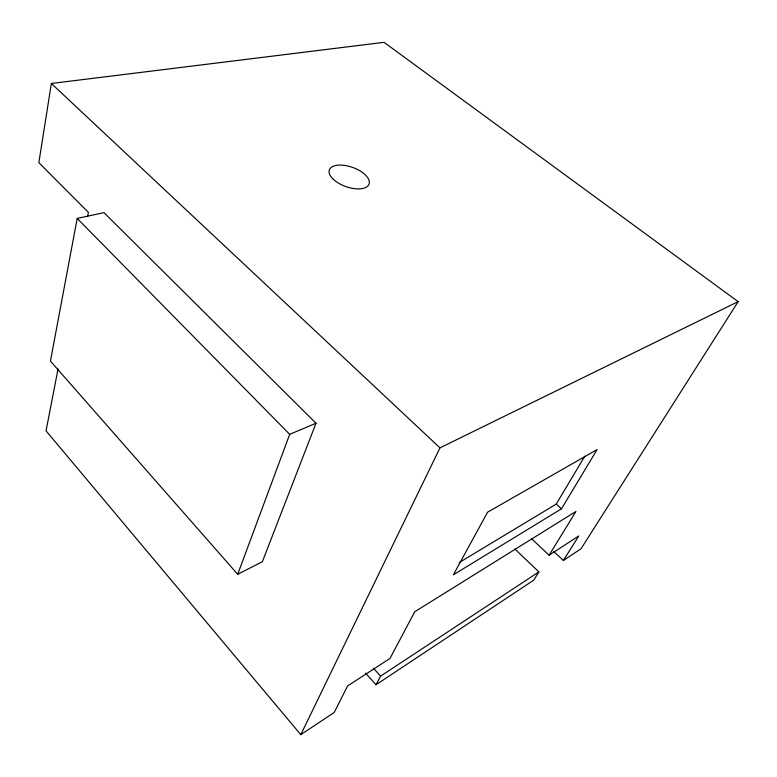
<?xml version="1.0" encoding="UTF-8"?>
<svg xmlns="http://www.w3.org/2000/svg" width="777" height="777" viewBox="0 0 777 777"><rect width="100%" height="100%" fill="white"/><g stroke="black" fill="none" stroke-linecap="round" stroke-linejoin="round"><path stroke-width="1.17" d="M553.816 551.534L563.383 560.489L581.002 548.795L738.15 301.641L384.061 42.327L51.36 83.479L38.85 162.646L88.413 212.403L87.723 215.938M77.205 218.434L50.437 361.072L237.713 574.29L262.373 561.693L316.006 423.232L103.972 212.636L77.205 218.434L289.695 434.333L237.713 574.29M58.052 368.958L46.047 430.846L300.777 734.673L334.159 712.528L347.61 685.936L389.986 658.449L414.763 611.742L575.951 511.46L549.096 555.215L531.526 538.694M300.777 734.673L439.967 447.863L738.15 301.641M365.549 673.125L376.019 684.76L380.604 676.126L538.859 571.901L514.83 548.97M459.294 562.519L556.264 504.079L584.741 456.225M561.47 508.818L597.095 449.572L487.567 512.198L453.38 574.805L561.47 508.818L556.264 504.079M538.859 571.901L533.838 580.079L376.019 684.76M563.383 560.489L578.778 535.965L549.096 555.215M289.695 434.333L316.006 423.232M51.36 83.479L439.967 447.863M373.446 668.23L380.604 676.126M333.352 179.332A21.086 10.169 19.7 0 0 367.9 185.946A21.086 10.169 19.7 0 0 346.357 165.695A21.086 10.169 19.7 0 0 333.352 179.332"/></g></svg>
